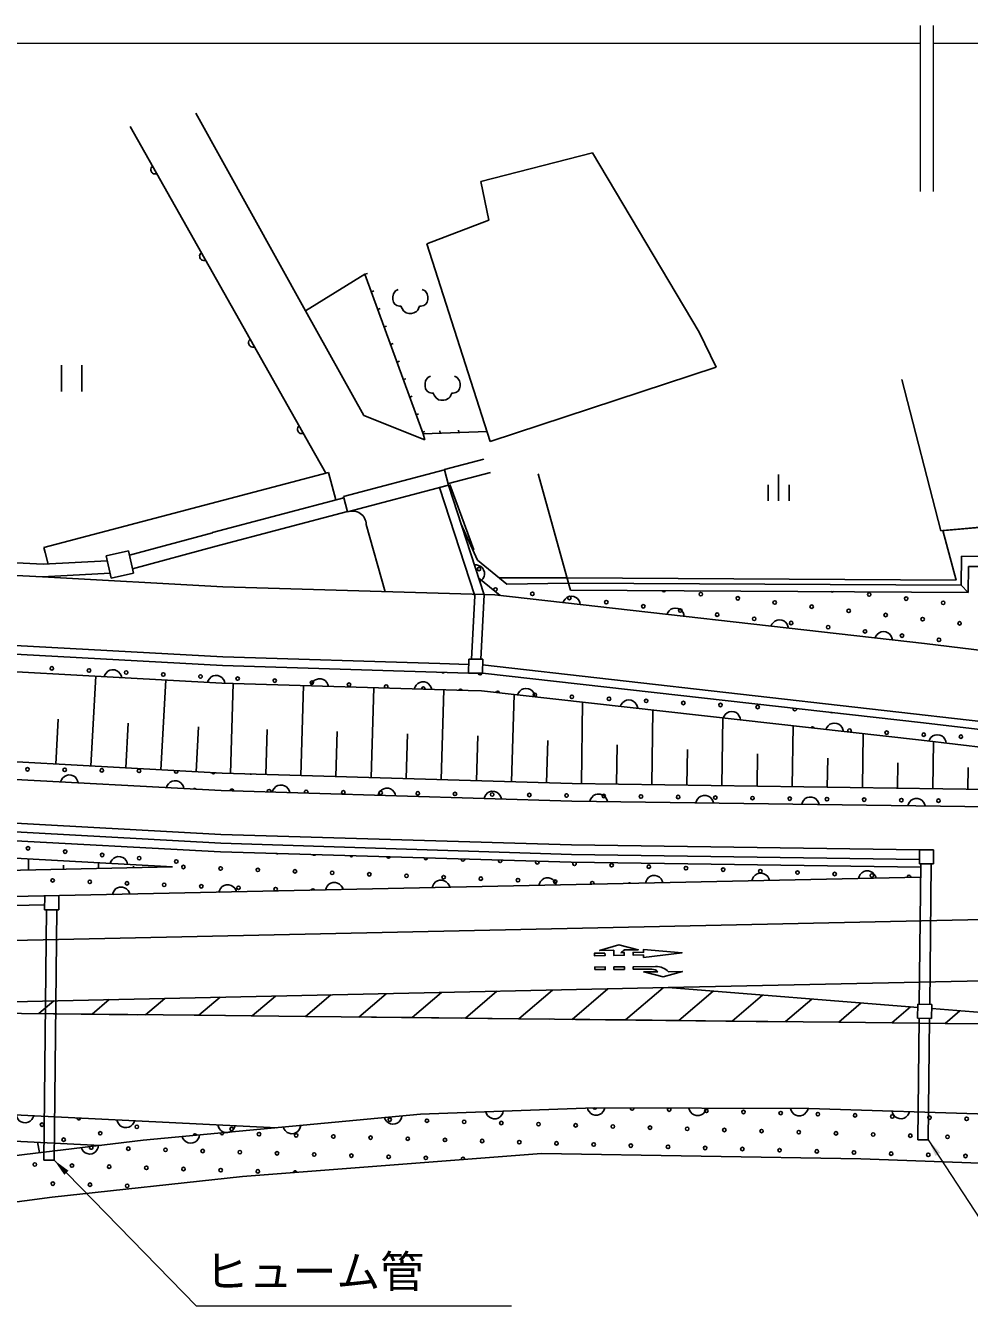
# Model space of a CAD drawing. Units: millimetres, scale not verified. Extents: x 40000 to 680000, y 20000 to 380000.
# Drawn here: x 210650 to 264464, y 265159 to 338295 of the extents above; entities that cross this region are included whole.
import ezdxf
from ezdxf.enums import TextEntityAlignment as Align

# ---------------------------------------------------------------- set-up
doc = ezdxf.new("R2010")
doc.units = ezdxf.units.MM
doc.header["$LTSCALE"] = 1000
doc.linetypes.add('CHAIN', pattern=[18.5, 12, -1.5, 3.5, -1.5])
for name, color, linetype, lineweight in [('M-BGD', 7, 'Continuous', 25), ('M-BMK', 2, 'CHAIN', 13), ('M-BMK-ROW', 30, 'Continuous', 25), ('M-STR-HTXT', 7, 'Continuous', 13), ('M-STR-STRC', 7, 'Continuous', 25)]:
    doc.layers.add(name, color=color, linetype=linetype, lineweight=lineweight)
doc.styles.add('ＭＳ ゴシック', font='')
doc.styles.get('ＭＳ ゴシック').set_extended_font_data('MS Gothic')

# ---------------------------------------------------------------- blocks, each defined once
blk = doc.blocks.new('BUHIN41')
at = {"color": 7, "linetype": 'Continuous', "lineweight": 25}
blk.add_lwpolyline([(-246, -435), (-326, -344), (-382, -244), (-431, -107), (-429, 18), (-402, 138), (-325, 273), (-237, 358), (-131, 424), (13, 455), (127, 459), (246, 435)], dxfattribs=at)
blk = doc.blocks.new('BUHIN43')
at = {"color": 7, "linetype": 'Continuous', "lineweight": 25}
blk.add_lwpolyline([(-287, -409), (-358, -311), (-404, -205), (-439, -64), (-425, 60), (-386, 176), (-297, 303), (-201, 379), (-89, 435), (57, 452), (171, 445), (287, 409)], dxfattribs=at)
blk = doc.blocks.new('BUHIN44')
at = {"color": 7, "linetype": 'Continuous', "lineweight": 25}
blk.add_lwpolyline([(-298, -401), (-367, -301), (-409, -194), (-441, -52), (-423, 72), (-381, 187), (-289, 311), (-191, 385), (-77, 437), (70, 450), (184, 440), (298, 401)], dxfattribs=at)
blk = doc.blocks.new('BUHIN49')
at = {"color": 7, "linetype": 'Continuous', "lineweight": 25}
blk.add_lwpolyline([(277, 416), (350, 319), (398, 216), (437, 76), (427, -49), (391, -167), (305, -296), (211, -374), (100, -433), (-46, -453), (-160, -449), (-277, -416)], dxfattribs=at)
blk = doc.blocks.new('BUHIN68')
at = {"color": 7, "linetype": 'Continuous', "lineweight": 25}
blk.add_lwpolyline([(291, 406), (362, 307), (406, 201), (440, 60), (424, -65), (384, -180), (294, -306), (197, -381), (84, -436), (-62, -451), (-176, -443), (-291, -406)], dxfattribs=at)
blk = doc.blocks.new('BUHIN69')
at = {"color": 7, "linetype": 'Continuous', "lineweight": 25}
blk.add_lwpolyline([(298, 402), (366, 301), (409, 195), (441, 53), (423, -71), (382, -186), (289, -311), (191, -384), (77, -437), (-69, -450), (-183, -440), (-298, -402)], dxfattribs=at)
blk = doc.blocks.new('BUHIN70')
at = {"color": 7, "linetype": 'Continuous', "lineweight": 25}
blk.add_lwpolyline([(308, 394), (374, 292), (414, 184), (442, 42), (421, -82), (377, -196), (281, -318), (181, -389), (66, -439), (-80, -448), (-194, -435), (-308, -394)], dxfattribs=at)
blk = doc.blocks.new('BUHIN88')
at = {"color": 7, "linetype": 'Continuous', "lineweight": 25}
blk.add_lwpolyline([(330, 376), (390, 270), (424, 160), (444, 17), (416, -106), (365, -217), (263, -334), (159, -399), (41, -442), (-106, -443), (-219, -423), (-330, -376)], dxfattribs=at)
blk = doc.blocks.new('BUHIN89')
at = {"color": 7, "linetype": 'Continuous', "lineweight": 25}
blk.add_lwpolyline([(298, 401), (367, 301), (409, 195), (441, 53), (423, -71), (381, -187), (289, -311), (191, -385), (77, -437), (-69, -450), (-183, -440), (-298, -401)], dxfattribs=at)
blk = doc.blocks.new('BUHIN90')
at = {"color": 7, "linetype": 'Continuous', "lineweight": 25}
blk.add_lwpolyline([(308, 394), (374, 292), (414, 184), (442, 42), (421, -82), (377, -196), (281, -318), (181, -389), (66, -439), (-80, -448), (-194, -435), (-308, -394)], dxfattribs=at)
blk = doc.blocks.new('BUHIN125')
at = {"color": 7, "linetype": 'Continuous', "lineweight": 25}
blk.add_lwpolyline([(330, 376), (390, 270), (424, 160), (444, 16), (416, -106), (365, -217), (262, -334), (159, -399), (41, -442), (-106, -443), (-219, -423), (-330, -376)], dxfattribs=at)
blk = doc.blocks.new('BUHIN142')
at = {"color": 7, "linetype": 'Continuous', "lineweight": 25}
blk.add_lwpolyline([(-306, -396), (-372, -294), (-413, -187), (-442, -44), (-422, 79), (-378, 194), (-283, 316), (-184, 388), (-69, 439), (78, 448), (192, 436), (306, 396)], dxfattribs=at)
blk = doc.blocks.new('BUHIN196')
at = {"color": 7, "linetype": 'Continuous', "lineweight": 25}
blk.add_lwpolyline([(-249, 24), (-224, 79), (-189, 125), (-137, 175), (-79, 200), (-19, 211), (58, 204), (115, 181), (167, 146), (210, 87), (236, 35), (249, -24)], dxfattribs=at)
blk = doc.blocks.new('BUHIN197')
at = {"color": 7, "linetype": 'Continuous', "lineweight": 25}
blk.add_lwpolyline([(895, 218), (918, 391), (839, 592), (731, 709), (604, 798), (453, 860), (313, 861), (182, 812), (61, 701), (19, 639), (-117, 654), (-278, 669), (-465, 610), (-582, 503), (-668, 380), (-710, 257), (-733, 84), (-711, -23), (-651, -113), (-590, -235), (-636, -301), (-696, -448), (-696, -588), (-647, -719), (-539, -843), (-411, -932), (-261, -988), (-45, -992), (109, -911)], dxfattribs=at)
blk = doc.blocks.new('BUHIN198')
at = {"color": 7, "linetype": 'Continuous', "lineweight": 25}
for p, q in [((469, 405), (-270, 919)), ((615, -429), (-615, 429)), ((-217, -580), (-955, -66))]:
    blk.add_line(p, q, dxfattribs=at)
blk = doc.blocks.new('BUHIN199')
at = {"color": 7, "linetype": 'Continuous', "lineweight": 25}
for p, q in [((945, 45), (-285, 903)), ((-943, -42), (288, -899))]:
    blk.add_line(p, q, dxfattribs=at)
blk = doc.blocks.new('filled_arrow')
at = {"color": 0, "linetype": 'Continuous', "lineweight": -2}
blk.add_solid([(7.5, 1.25), (0, 0), (7.5, -1.25)], dxfattribs=at)

msp = doc.modelspace()

# ---------------------------------------------------------------- linework, layer by layer
at = {"layer": 'M-BGD'}
for p, q in [((220362, 333302), (226600, 322021)), ((226878, 314329), (216612, 332532)), ((236602, 329397), (242973, 331043)), ((242973, 331043), (249049, 320809)), ((237055, 327187), (236602, 329397)), ((233529, 325836), (237055, 327187)), ((237138, 314568), (233529, 325836)), ((230001, 324109), (226600, 322021)), ((230001, 324109), (230142, 324161)), ((230001, 324109), (233313, 314998)), ((230365, 323107), (230506, 323159)), ((229936, 316052), (226600, 322021)), ((230729, 322105), (230870, 322156)), ((231094, 321103), (231235, 321154)), ((249049, 320809), (250021, 318811)), ((231458, 320101), (231599, 320152)), ((231822, 319099), (231963, 319150)), ((232187, 318097), (232328, 318148)), ((250021, 318811), (237138, 314568)), ((262835, 309469), (260623, 318094)), ((232551, 317095), (232692, 317146)), ((229936, 316052), (233412, 314655)), ((232915, 316093), (233056, 316144)), ((235346, 315070), (235341, 315220)), ((233280, 315091), (233420, 315142)), ((233313, 314998), (236959, 315127)), ((233412, 314655), (233313, 314998)), ((234280, 315032), (234275, 315182)), ((227764, 312766), (226878, 314329)), ((234528, 312963), (236773, 313554)), ((227914, 312806), (211693, 308513)), ((227914, 312806), (228338, 311234)), ((234527, 312956), (228780, 311429)), ((234760, 312077), (234527, 312956)), ((237162, 312800), (234767, 312160)), ((241605, 306490), (239872, 312729)), ((229013, 310551), (234760, 312077)), ((234257, 311943), (234760, 312077)), ((236269, 305751), (234257, 311943)), ((236794, 305820), (234760, 312077)), ((228799, 311356), (221306, 309376)), ((228780, 311429), (229013, 310551)), ((282098, 311093), (262835, 309469)), ((229010, 310562), (221516, 308585)), ((230068, 309824), (231152, 305997)), ((236415, 307794), (235471, 309889)), ((221311, 309358), (216564, 308077)), ((201951, 308089), (211652, 307559)), ((211770, 308223), (211693, 308513)), ((211941, 307575), (211770, 308223)), ((215241, 308033), (216508, 308321)), ((215529, 306765), (215241, 308033)), ((216508, 308321), (216796, 307053)), ((221516, 308585), (216741, 307297)), ((264000, 306359), (264011, 308019)), ((264011, 308019), (271952, 307967)), ((201944, 307369), (211620, 306839)), ((211652, 307559), (215302, 307764)), ((236415, 307794), (238093, 306430)), ((264398, 305957), (264407, 307438)), ((264407, 307438), (271948, 307389)), ((211620, 306839), (215463, 307055)), ((211620, 306839), (221898, 306277)), ((216796, 307053), (215529, 306765)), ((236485, 306771), (237713, 305772)), ((238093, 306430), (241604, 306491)), ((241604, 306491), (241716, 306089)), ((241605, 306490), (264000, 306359)), ((221898, 306277), (237406, 305807)), ((236078, 302149), (236269, 305751)), ((236794, 305820), (236598, 302143)), ((237406, 305807), (261900, 303033)), ((241716, 306089), (264398, 305957)), ((264000, 306359), (264398, 305957)), ((201895, 302869), (221885, 301775)), ((201901, 303369), (221886, 302276)), ((261900, 303033), (270745, 301976)), ((221886, 302276), (234266, 301900)), ((235906, 301350), (235915, 302150)), ((235915, 302150), (236715, 302142)), ((236715, 302142), (236706, 301342)), ((221885, 301775), (235906, 301350)), ((235912, 301847), (234266, 301900)), ((236706, 301342), (235906, 301350)), ((236706, 301342), (261852, 298513)), ((236711, 301814), (270310, 297999)), ((214365, 296053), (214645, 301170)), ((218365, 295834), (218645, 300951)), ((222340, 295629), (222492, 300757)), ((226345, 295510), (226496, 300635)), ((230349, 295392), (230500, 300514)), ((234353, 295273), (234505, 300392)), ((238357, 295155), (238505, 300133)), ((242346, 295045), (242412, 299694)), ((246352, 294988), (246412, 299244)), ((212365, 296163), (212505, 298721)), ((216365, 295944), (216505, 298502)), ((250358, 294932), (250412, 298794)), ((261852, 298513), (265565, 298066)), ((220365, 295724), (220505, 298283)), ((224342, 295569), (224418, 298133)), ((228347, 295451), (228423, 298013)), ((232351, 295332), (232427, 297893)), ((236355, 295214), (236431, 297773)), ((254363, 294876), (254412, 298344)), ((258369, 294819), (258412, 297893)), ((240360, 295095), (240431, 297511)), ((244349, 295017), (244381, 297251)), ((248355, 294960), (248384, 296997)), ((262375, 294763), (262412, 297438)), ((252361, 294904), (252386, 296742)), ((256366, 294848), (256389, 296487)), ((260372, 294791), (260392, 296233)), ((221808, 294644), (201818, 295739)), ((264378, 294735), (264395, 295969)), ((241802, 294052), (221808, 294644)), ((265613, 293718), (241802, 294052)), ((201786, 292739), (221775, 291644)), ((201791, 293239), (221781, 292144)), ((201780, 292239), (221770, 291144)), ((221781, 292144), (241775, 291553)), ((221770, 291144), (241765, 290553)), ((241769, 290995), (221775, 291644)), ((241775, 291553), (261625, 291273)), ((261617, 290473), (261625, 291273)), ((261625, 291273), (262425, 291265)), ((262425, 291265), (262417, 290465)), ((210820, 290116), (210807, 290743)), ((212815, 290159), (212809, 290398)), ((214809, 290202), (214802, 290524)), ((241765, 290553), (261693, 290272)), ((241769, 290995), (261619, 290716)), ((261695, 290473), (261608, 282454)), ((262417, 290465), (261617, 290473)), ((262295, 290466), (262208, 282448)), ((189536, 288157), (261687, 289713)), ((216803, 290245), (216801, 290332)), ((211742, 288636), (211734, 287849)), ((212542, 288653), (212534, 287840)), ((274533, 287491), (189509, 285658)), ((211834, 287848), (211680, 273561)), ((212534, 287840), (211734, 287849)), ((212434, 287841), (212280, 273555)), ((261520, 282455), (261511, 281655)), ((261520, 282455), (262320, 282447)), ((262320, 282447), (262311, 281647)), ((261511, 281655), (262311, 281647)), ((261600, 281654), (261525, 274727)), ((262200, 281648), (262125, 274721)), ((233167, 276182), (243082, 276548)), ((243082, 276548), (255320, 276506)), ((255320, 276506), (268250, 276107)), ((217351, 274692), (233167, 276182)), ((209952, 273812), (217351, 274692)), ((211331, 274580), (211435, 273988)), ((262125, 274721), (261525, 274727)), ((211680, 273561), (212280, 273555)), ((240065, 273932), (223023, 272618)), ((258273, 273640), (240065, 273932)), ((268191, 273268), (258273, 273640)), ((223023, 272618), (212158, 271442)), ((199277, 269753), (212158, 271442))]:
    msp.add_line(p, q, dxfattribs=at)
for points in [[(236240, 307525), (236361, 307523), (236473, 307496), (236607, 307439), (236698, 307353), (236767, 307252), (236815, 307105), (236818, 306982), (236795, 306859), (236721, 306732), (236646, 306645), (236549, 306574)], [(141821, 306498), (161820, 304813), (181838, 302298), (189682, 302328), (201849, 301870), (221842, 300776), (235886, 300351), (236645, 300342), (261736, 297520), (265576, 297058)], [(141957, 300982), (161929, 299398), (181903, 297618), (189669, 297125), (201861, 296738), (221850, 295643), (241824, 295052), (265602, 294718)], [(94835, 298779), (97074, 298737), (100803, 298643), (104531, 298520), (108257, 298369), (112727, 298148), (118687, 297788), (119425, 297738), (126122, 297233), (132809, 296634), (138747, 296022), (141725, 295687), (161719, 293905), (181713, 292124), (189536, 291628), (201737, 291240), (219021, 290293)], [(262151, 297470), (262204, 297579), (262275, 297669), (262383, 297767), (262499, 297813), (262620, 297834), (262774, 297815), (262886, 297766), (262988, 297694), (263072, 297573), (263120, 297469), (263143, 297350)], [(219021, 290293), (189535, 289658), (183409, 289723), (123408, 292090), (120205, 292102), (117085, 292105), (113571, 292098), (109660, 292073), (105743, 292027), (101037, 291943), (97501, 291855), (96319, 291821), (90810, 291625), (85685, 291385), (82523, 291208), (75206, 290701)], [(211737, 288136), (189538, 287657), (183359, 287723), (123364, 290090), (120200, 290102), (117086, 290105), (113579, 290098), (109678, 290073), (105773, 290027), (101080, 289943), (96381, 289822), (90892, 289627), (85788, 289388), (82647, 289211), (75569, 288722), (68093, 288052), (67306, 287968)], [(224980, 275411), (200783, 276600), (180052, 272949)], [(237890, 276357), (237854, 276240), (237798, 276140), (237707, 276027), (237599, 275963), (237483, 275924), (237328, 275918), (237209, 275949), (237097, 276005), (236996, 276111), (236932, 276206), (236890, 276320)], [(214912, 274404), (200877, 275093), (162541, 268342), (155604, 267288)], [(214807, 274391), (214781, 274273), (214733, 274169), (214651, 274048), (214549, 273976), (214437, 273927), (214283, 273909), (214162, 273930), (214046, 273977), (213936, 274075), (213865, 274164), (213814, 274274)]]:
    msp.add_lwpolyline(points, dxfattribs=at)
for centre in [(236505, 307289), (239547, 305877), (241655, 305639), (249152, 305857), (251260, 305618), (258756, 305837), (243763, 305400), (245871, 305161), (247979, 304923), (253367, 305380), (255475, 305141), (257583, 304902), (260864, 305598), (262972, 305360), (250086, 304684), (252194, 304445), (254302, 304207), (259691, 304664), (261799, 304425), (263907, 304186), (256410, 303968), (258518, 303729), (260626, 303490), (262733, 303252), (212147, 301618), (214265, 301502), (216383, 301386), (218501, 301270), (220619, 301154), (222737, 301038), (224856, 300923), (226974, 300807), (229092, 300691), (239683, 300111), (241801, 299996), (243919, 299880), (246037, 299764), (248155, 299648), (250273, 299532), (252392, 299416), (259747, 297952), (261865, 297836), (263983, 297720), (210755, 295860), (212876, 295831), (214997, 295801), (217118, 295771), (228769, 294546), (230891, 294516), (233012, 294487), (235133, 294457), (237254, 294427), (239375, 294397), (241496, 294367), (243617, 294338), (245738, 294308), (247859, 294278), (249981, 294248), (252102, 294218), (254223, 294188), (256344, 294159), (258465, 294129), (260586, 294099), (262707, 294069), (210787, 291352), (212900, 291163), (215013, 290975), (217126, 290787), (219239, 290599), (219647, 290288), (244065, 290386), (246185, 290302), (212187, 289520), (221767, 290204), (223887, 290120), (226006, 290037), (228126, 289953), (230246, 289870), (232365, 289786), (234485, 289702), (236605, 289619), (238724, 289535), (248305, 290219), (250424, 290135), (252544, 290052), (254664, 289968), (256783, 289884), (258903, 289801), (214306, 289437), (216426, 289353), (218546, 289270), (220665, 289186), (222785, 289102), (224905, 289019), (240844, 289452), (249468, 276376), (231413, 275873), (233533, 275807), (235653, 275742), (237774, 275676), (251588, 276311), (253709, 276245), (255829, 276180), (257949, 276115), (260070, 276049), (262190, 275984), (264310, 275918), (211586, 275587), (214904, 275094), (216993, 275462), (222400, 275337), (223959, 275042), (226079, 274976), (228200, 274911), (239894, 275611), (242014, 275545), (244135, 275480), (246255, 275414), (248375, 275349), (250496, 275283), (252616, 275218), (254736, 275153), (256857, 275087), (258977, 275022), (261097, 274956), (212815, 274726), (216505, 274211), (230320, 274845), (232440, 274780), (234561, 274714), (236681, 274649), (238801, 274583), (240921, 274518), (243042, 274452), (245162, 274387), (247282, 274322), (249403, 274256), (251523, 274191), (263217, 274891), (218625, 274145), (220746, 274080), (222866, 274014), (224986, 273949), (227107, 273883), (229227, 273818), (231347, 273752), (233468, 273687), (253643, 274125), (255764, 274060), (257884, 273994), (260004, 273929), (262125, 273863), (264245, 273798), (211172, 273314), (213292, 273249), (215412, 273183), (217533, 273118), (219653, 273052), (221773, 272987), (223894, 272921), (212199, 272221), (214319, 272156), (216440, 272090)]:
    msp.add_circle(centre, 99.5, dxfattribs=at)
for centre, radius, start, end in [((229284, 309815), 784, 0.69622, 110.19881), ((237439, 306116), 99.5, 250.15274, 211.61576), ((247044, 306096), 99.5, 201.82837, 337.50324), ((256649, 306076), 99.5, 227.22498, 312.10663), ((234445, 301460), 99.5, 219.39765, 317.1304), ((236563, 301344), 99.5, 179.95179, 358.81195), ((231210, 300575), 99.5, 302.17644, 234.35162), ((233328, 300459), 99.5, 340.15366, 196.3744), ((235446, 300343), 99.5, 10.28059, 166.24746), ((237564, 300227), 99.5, 0.24245, 166.91956), ((254510, 299300), 99.5, 151.00348, 16.15853), ((256628, 299185), 99.5, 230.60062, 296.56139), ((255511, 298183), 99.5, 14.96646, 152.19555), ((257629, 298068), 99.5, 294.47155, 232.69046), ((219239, 295741), 99.5, 150.04746, 23.67908), ((221360, 295711), 99.5, 201.44693, 332.27962), ((223482, 295681), 99.5, 238.89133, 297.71993), ((220285, 294666), 99.5, 35.06121, 138.66534), ((222406, 294636), 99.5, 352.7168, 183.89446), ((224527, 294606), 99.5, 332.96124, 203.65002), ((226648, 294576), 99.5, 308.9535, 227.65776), ((224988, 291138), 99.5, 242.5657, 294.04556), ((227108, 291055), 99.5, 221.99389, 314.61737), ((229228, 290971), 99.5, 207.03637, 329.57489), ((231347, 290888), 99.5, 194.0088, 342.60246), ((233467, 290804), 99.5, 181.78065, 354.83061), ((235587, 290720), 99.5, 169.71191, 6.89935), ((237706, 290637), 99.5, 157.23814, 19.37311), ((239826, 290553), 99.5, 143.58973, 33.02153), ((241946, 290470), 99.5, 125.28769, 53.10141), ((261023, 289717), 99.5, 350.2734, 192.22746), ((227024, 288935), 99.5, 13.34653, 169.15433), ((242964, 289368), 99.5, 321.23999, 221.26088), ((245083, 289284), 99.5, 42.7079, 139.79297), ((243107, 276573), 99.5, 195.93674, 345.35762), ((245228, 276507), 99.5, 160.16451, 19.44648), ((247348, 276442), 99.5, 112.62226, 66.98872), ((213676, 275955), 99.5, 170.51481, 3.85871), ((220311, 274969), 99.5, 6.26444, 184.50213), ((221839, 275107), 99.5, 180.99509, 9.77148), ((214385, 274276), 99.5, 145.95874, 47.51373), ((235588, 273621), 99.5, 343.84628, 204.96896), ((226014, 272856), 99.5, 0.11493, 188.70031)]:
    msp.add_arc(centre, radius, start, end, dxfattribs=at)
at = {"layer": 'M-BMK'}
msp.add_line((168015, 282389), (268009, 281310), dxfattribs=at)
at = {"layer": 'M-BMK-ROW'}
for p, q in [((236210, 308389), (234843, 312119)), ((281431, 311109), (262961, 309488)), ((262961, 309488), (263705, 306659)), ((241503, 306788), (237633, 306790)), ((263705, 306659), (241503, 306788))]:
    msp.add_line(p, q, dxfattribs=at)
at = {"layer": 'M-STR-HTXT'}
for p, q in [((261687, 328836), (261687, 338295)), ((262425, 328836), (262425, 338295)), ((87194, 337295), (261687, 337295)), ((262425, 337295), (293306, 337295))]:
    msp.add_line(p, q, dxfattribs=at)
for points in [[(262125, 274721), (268376, 265159), (286876, 265159)], [(212280, 273555), (220369, 265241), (238352, 265241)]]:
    msp.add_lwpolyline(points, dxfattribs=at)
at = {"layer": 'M-STR-STRC'}
for p, q in [((247288, 283404), (274496, 283991)), ((189471, 282158), (247288, 283404)), ((229652, 281724), (231212, 283058)), ((232692, 281692), (234370, 283126)), ((235732, 281659), (237528, 283194)), ((238772, 281626), (240687, 283262)), ((241812, 281593), (243845, 283330)), ((244853, 281560), (247003, 283398)), ((247288, 283404), (261518, 282272)), ((247893, 281528), (249850, 283200)), ((211411, 281921), (212263, 282649)), ((214451, 281888), (215421, 282717)), ((217491, 281856), (218579, 282785)), ((220532, 281823), (221738, 282854)), ((223572, 281790), (224896, 282922)), ((226612, 281757), (228054, 282990)), ((250933, 281495), (252666, 282976)), ((253973, 281462), (255482, 282752)), ((257013, 281429), (258299, 282528)), ((260053, 281396), (261115, 282304)), ((262317, 282208), (274466, 281241)), ((263093, 281364), (263931, 282080))]:
    msp.add_line(p, q, dxfattribs=at)
for points in [[(243686, 285379), (243086, 285367), (243089, 285217), (243689, 285229)], [(245888, 285273), (245891, 285123), (248086, 285393), (245882, 285573), (245885, 285423), (245285, 285411), (245288, 285261)], [(243100, 284430), (243099, 284580), (243699, 284585), (243700, 284435)], [(244800, 284444), (244200, 284439), (244199, 284589), (244799, 284594)]]:
    msp.add_lwpolyline(points, close=True, dxfattribs=at)
for points in [[(244782, 285550), (244782, 285551), (245582, 285567), (244476, 285845), (243383, 285523), (244183, 285539)], [(244183, 285539), (244189, 285239), (244788, 285251), (244785, 285401), (244585, 285397)], [(246350, 284456), (245300, 284448), (245299, 284598), (246570, 284608), (246588, 284608)], [(247301, 284314), (248101, 284321), (247004, 284012), (245901, 284303), (246701, 284309)], [(189471, 282158), (196211, 282085), (202291, 282020), (208371, 281954), (214451, 281888), (220532, 281823), (226612, 281757), (232692, 281692), (238772, 281626), (244853, 281560), (250933, 281495), (257013, 281429), (263093, 281364), (269174, 281298), (274466, 281241)]]:
    msp.add_lwpolyline(points, dxfattribs=at)
for centre, radius, start, end in [((244079, 286247), 989, 300.77142, 315.22468), ((246597, 283617), 991, 44.69084, 90.47198), ((246347, 283955), 502, 45.06559, 89.63589)]:
    msp.add_arc(centre, radius, start, end, dxfattribs=at)

# ---------------------------------------------------------------- block references
at = {"layer": 'M-BGD', "rotation": 124.85299}
for name, p in [('BUHIN196', (218000, 330059)), ('BUHIN196', (220788, 325120)), ('BUHIN197', (232584, 322632)), ('BUHIN196', (223577, 320181)), ('BUHIN199', (213272, 318175)), ('BUHIN197', (234425, 317682)), ('BUHIN196', (226365, 315243)), ('BUHIN198', (253585, 311934)), ('BUHIN125', (241782, 305312)), ('BUHIN125', (247714, 304640)), ('BUHIN125', (253647, 303968)), ('BUHIN125', (259580, 303296)), ('BUHIN90', (215627, 301116)), ('BUHIN90', (221518, 300794)), ('BUHIN89', (227415, 300607)), ('BUHIN89', (233313, 300429)), ('BUHIN88', (239196, 300055)), ('BUHIN88', (245059, 299396)), ('BUHIN88', (250922, 298736)), ('BUHIN88', (256785, 298077)), ('BUHIN70', (213144, 295119)), ('BUHIN70', (219176, 294788)), ('BUHIN69', (225211, 294543)), ('BUHIN69', (231250, 294365)), ('BUHIN69', (237288, 294186)), ('BUHIN68', (243326, 294031)), ('BUHIN68', (249367, 293946)), ('BUHIN68', (255407, 293861)), ('BUHIN68', (261447, 293776)), ('BUHIN70', (215968, 290460)), ('BUHIN49', (234332, 289116)), ('BUHIN49', (240410, 289248)), ('BUHIN49', (246489, 289381)), ('BUHIN49', (252568, 289514)), ('BUHIN49', (258647, 289646)), ('BUHIN49', (216095, 288717)), ('BUHIN49', (222174, 288850)), ('BUHIN49', (228253, 288983)), ('BUHIN142', (210610, 276117)), ('BUHIN41', (231607, 276035)), ('BUHIN43', (243180, 276548)), ('BUHIN43', (248973, 276528)), ('BUHIN43', (254766, 276508)), ('BUHIN44', (260557, 276345)), ('BUHIN142', (216358, 275834)), ('BUHIN142', (222106, 275552)), ('BUHIN41', (225839, 275492)), ('BUHIN41', (220071, 274948))]:
    msp.add_blockref(name, p, dxfattribs=at)
at = {"layer": 'M-STR-HTXT', "xscale": 133, "yscale": 133}
for p, rotation in [((262125, 274721), 303.2), ((212280, 273555), 314.2)]:
    msp.add_blockref('filled_arrow', p, dxfattribs=dict(at, rotation=rotation))

# ---------------------------------------------------------------- texts
at = {"layer": 'M-STR-HTXT', "style": 'ＭＳ ゴシック'}
msp.add_text('ヒューム管', height=1833, dxfattribs=at).set_placement((220869, 265741), align=Align.BOTTOM_LEFT)

doc.saveas('drawing.dxf')
